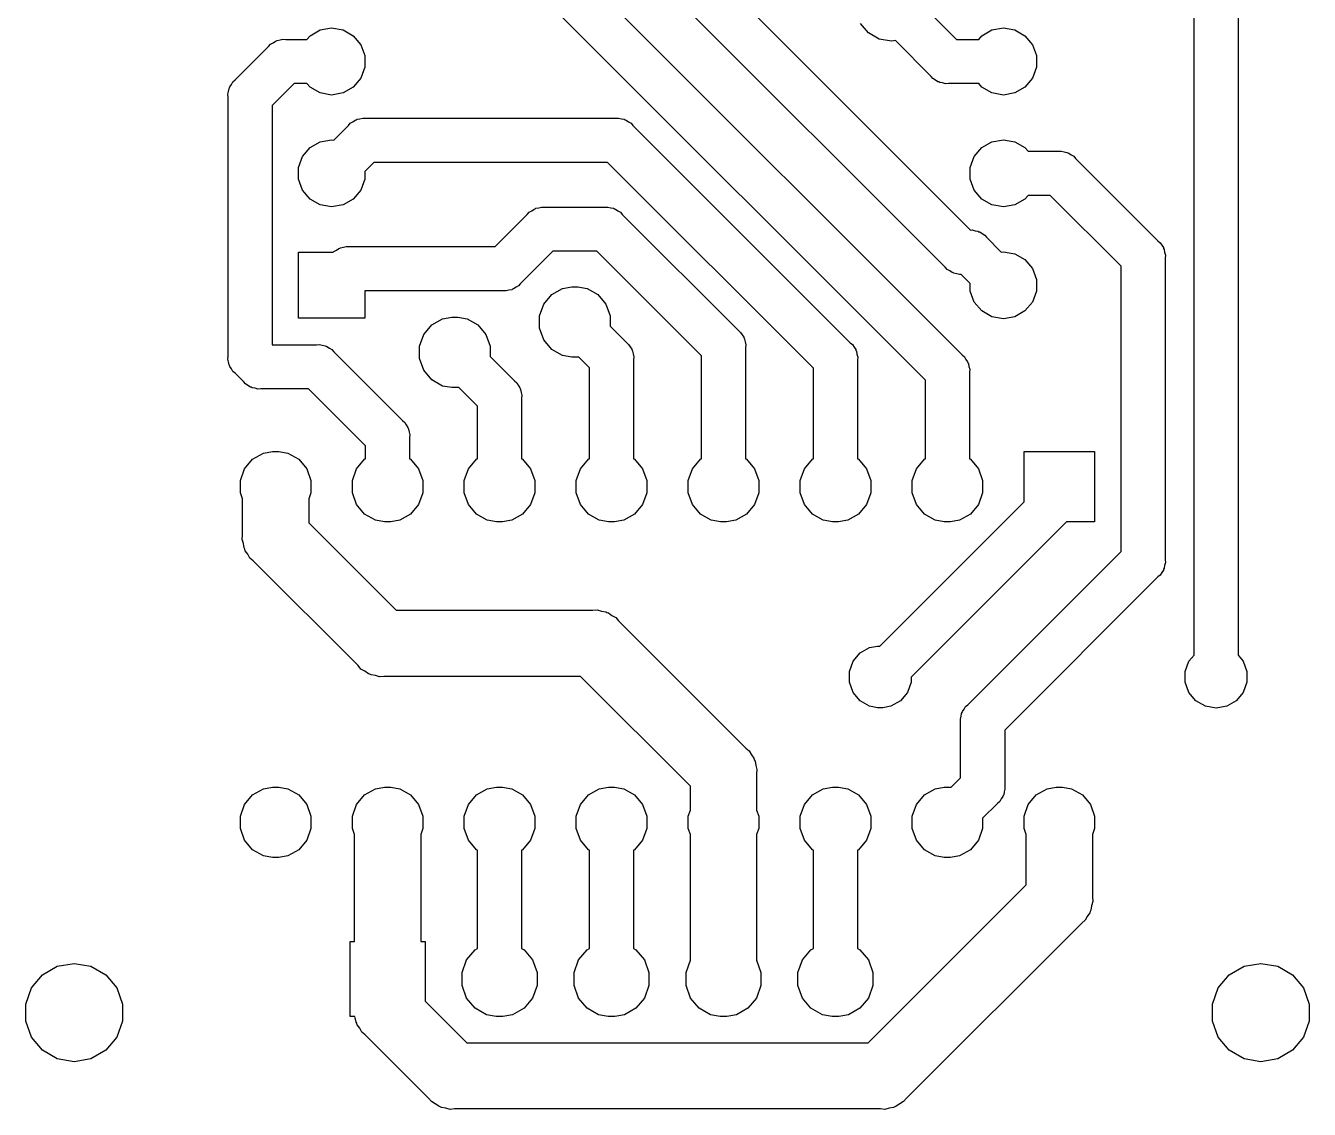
# Model space of a CAD drawing. Extents: x 21.8 to 50.9, y -72.8 to -23.8.
# Drawn here: x 21.76 to 50.88, y -72.81 to -48.21 of the extents above; entities that cross this region are included whole.
import ezdxf

# ---------------------------------------------------------------- set-up
doc = ezdxf.new("R2010")
doc.units = 0
doc.header["$MEASUREMENT"] = 0
doc.layers.add('BLACK', color=7, linetype='CONTINUOUS')

msp = doc.modelspace()

# ---------------------------------------------------------------- linework, layer by layer
at = {"layer": 'BLACK', "linetype": 'CONTINUOUS'}
for p, q in [((31.742, -41.3929), (43.1986, -52.8495)), ((42.625, -53.6901), (30.9039, -41.969)), ((48.268, -62.4989), (48.268, -45.3744)), ((49.268, -45.1892), (49.268, -62.4989)), ((34.3541, -47.0279), (43.0101, -55.6839)), ((42.172, -56.26), (33.778, -47.866)), ((42.202, -47.8449), (42.8791, -48.522)), ((28.2125, -48.4386), (28.4415, -48.3064)), ((28.4415, -48.3064), (28.702, -48.2604)), ((28.702, -48.2604), (28.9625, -48.3064)), ((28.9625, -48.3064), (29.1915, -48.4386)), ((40.8798, -48.3743), (40.6985, -48.1582)), ((43.4525, -48.4386), (43.6815, -48.3064)), ((43.6815, -48.3064), (43.942, -48.2604)), ((43.942, -48.2604), (44.2025, -48.3064)), ((44.2025, -48.3064), (44.4315, -48.4386)), ((27.2723, -48.6839), (27.315, -48.6331)), ((27.315, -48.6331), (27.3724, -48.5999)), ((27.3724, -48.5999), (27.4268, -48.5619)), ((27.4268, -48.5619), (27.4483, -48.5561)), ((27.4483, -48.5561), (27.4677, -48.5449)), ((27.4677, -48.5449), (27.533, -48.5334)), ((27.533, -48.5334), (27.5971, -48.5162)), ((27.5971, -48.5162), (27.6632, -48.522)), ((27.6632, -48.522), (28.1425, -48.522)), ((28.1425, -48.522), (28.2125, -48.4386)), ((29.1915, -48.4386), (29.3615, -48.6412)), ((41.1242, -48.5154), (40.8798, -48.3743)), ((41.402, -48.5643), (41.1242, -48.5154)), ((41.4915, -48.5486), (41.402, -48.5643)), ((42.303, -49.3601), (41.4915, -48.5486)), ((42.8791, -48.522), (43.3825, -48.522)), ((43.3825, -48.522), (43.4525, -48.4386)), ((44.4315, -48.4386), (44.6015, -48.6412)), ((26.5139, -49.4423), (27.2723, -48.6839)), ((29.3615, -48.6412), (29.452, -48.8898)), ((29.452, -48.8898), (29.452, -49.1542)), ((44.6015, -48.6412), (44.692, -48.8898)), ((44.692, -48.8898), (44.692, -49.1542)), ((29.452, -49.1542), (29.3615, -49.4028)), ((44.692, -49.1542), (44.6015, -49.4028)), ((26.4299, -49.5424), (26.4631, -49.485)), ((26.4631, -49.485), (26.5139, -49.4423)), ((29.3615, -49.4028), (29.1915, -49.6054)), ((42.3456, -49.4109), (42.303, -49.3601)), ((42.4031, -49.4441), (42.3456, -49.4109)), ((42.4574, -49.4821), (42.4031, -49.4441)), ((42.479, -49.4879), (42.4574, -49.4821)), ((42.4984, -49.4991), (42.479, -49.4879)), ((42.5637, -49.5106), (42.4984, -49.4991)), ((42.6277, -49.5278), (42.5637, -49.5106)), ((44.6015, -49.4028), (44.4315, -49.6054)), ((26.3462, -49.7671), (26.3634, -49.703)), ((26.352, -49.8332), (26.3462, -49.7671)), ((26.3634, -49.703), (26.3749, -49.6377)), ((26.3749, -49.6377), (26.3861, -49.6183)), ((26.3861, -49.6183), (26.3919, -49.5968)), ((26.3919, -49.5968), (26.4299, -49.5424)), ((27.8484, -49.522), (27.352, -50.0184)), ((28.1425, -49.522), (27.8484, -49.522)), ((28.2125, -49.6054), (28.1425, -49.522)), ((28.4415, -49.7376), (28.2125, -49.6054)), ((28.702, -49.7836), (28.4415, -49.7376)), ((28.9625, -49.7376), (28.702, -49.7836)), ((29.1915, -49.6054), (28.9625, -49.7376)), ((42.6938, -49.522), (42.6277, -49.5278)), ((43.3825, -49.522), (42.6938, -49.522)), ((43.4525, -49.6054), (43.3825, -49.522)), ((43.6815, -49.7376), (43.4525, -49.6054)), ((43.942, -49.7836), (43.6815, -49.7376)), ((44.2025, -49.7376), (43.942, -49.7836)), ((44.4315, -49.6054), (44.2025, -49.7376)), ((26.352, -55.7102), (26.352, -49.8332)), ((27.352, -50.0184), (27.352, -55.452)), ((29.1831, -50.3899), (29.2374, -50.3519)), ((29.2374, -50.3519), (29.259, -50.3461)), ((29.259, -50.3461), (29.2784, -50.3349)), ((29.2784, -50.3349), (29.3437, -50.3234)), ((29.3437, -50.3234), (29.4077, -50.3062)), ((29.4077, -50.3062), (29.4738, -50.312)), ((29.4738, -50.312), (35.1465, -50.312)), ((35.1465, -50.312), (35.2126, -50.3062)), ((35.2126, -50.3062), (35.2767, -50.3234)), ((35.2767, -50.3234), (35.342, -50.3349)), ((35.342, -50.3349), (35.3613, -50.3461)), ((35.3613, -50.3461), (35.3829, -50.3519)), ((35.3829, -50.3519), (35.4372, -50.3899)), ((28.7483, -50.8086), (29.083, -50.4739)), ((29.083, -50.4739), (29.1256, -50.4231)), ((29.1256, -50.4231), (29.1831, -50.3899)), ((35.4372, -50.3899), (35.4947, -50.4231)), ((35.4947, -50.4231), (35.5373, -50.4739)), ((35.5373, -50.4739), (40.4701, -55.4067)), ((28.2125, -50.9786), (28.4415, -50.8464)), ((28.4415, -50.8464), (28.702, -50.8004)), ((28.702, -50.8004), (28.7483, -50.8086)), ((43.4525, -50.9786), (43.6815, -50.8464)), ((43.6815, -50.8464), (43.942, -50.8004)), ((43.942, -50.8004), (44.2025, -50.8464)), ((44.2025, -50.8464), (44.4315, -50.9786)), ((27.952, -51.4298), (28.0425, -51.1812)), ((28.0425, -51.1812), (28.2125, -50.9786)), ((43.192, -51.4298), (43.2825, -51.1812)), ((43.2825, -51.1812), (43.4525, -50.9786)), ((44.4315, -50.9786), (44.5015, -51.062)), ((44.5015, -51.062), (45.1902, -51.062)), ((45.1902, -51.062), (45.2563, -51.0562)), ((45.2563, -51.0562), (45.3203, -51.0734)), ((45.3203, -51.0734), (45.3856, -51.0849)), ((45.3856, -51.0849), (45.405, -51.0961)), ((45.405, -51.0961), (45.4266, -51.1019)), ((45.4266, -51.1019), (45.4809, -51.1399)), ((45.4809, -51.1399), (45.5384, -51.1731)), ((45.5384, -51.1731), (45.581, -51.2239)), ((45.581, -51.2239), (47.4501, -53.093)), ((27.952, -51.6942), (27.952, -51.4298)), ((29.6591, -51.312), (29.452, -51.5191)), ((29.452, -51.5191), (29.452, -51.6942)), ((34.9612, -51.312), (29.6591, -51.312)), ((39.632, -55.9828), (34.9612, -51.312)), ((43.192, -51.6942), (43.192, -51.4298)), ((28.0425, -51.9428), (27.952, -51.6942)), ((29.452, -51.6942), (29.3615, -51.9428)), ((43.2825, -51.9428), (43.192, -51.6942)), ((28.2125, -52.1454), (28.0425, -51.9428)), ((29.3615, -51.9428), (29.1915, -52.1454)), ((43.4525, -52.1454), (43.2825, -51.9428)), ((44.5015, -52.062), (44.4315, -52.1454)), ((45.0049, -52.062), (44.5015, -52.062)), ((46.612, -53.6691), (45.0049, -52.062)), ((28.4415, -52.2776), (28.2125, -52.1454)), ((28.702, -52.3236), (28.4415, -52.2776)), ((28.9625, -52.2776), (28.702, -52.3236)), ((29.1915, -52.1454), (28.9625, -52.2776)), ((33.1836, -52.4431), (33.2411, -52.4099)), ((33.2411, -52.4099), (33.2954, -52.3719)), ((33.2954, -52.3719), (33.317, -52.3661)), ((33.317, -52.3661), (33.3363, -52.3549)), ((33.3363, -52.3549), (33.4017, -52.3434)), ((33.4017, -52.3434), (33.4657, -52.3262)), ((33.4657, -52.3262), (33.5318, -52.332)), ((33.5318, -52.332), (34.9038, -52.332)), ((34.9038, -52.332), (34.9698, -52.3262)), ((34.9698, -52.3262), (35.0339, -52.3434)), ((35.0339, -52.3434), (35.0992, -52.3549)), ((35.0992, -52.3549), (35.1186, -52.3661)), ((35.1186, -52.3661), (35.1402, -52.3719)), ((35.1402, -52.3719), (35.1945, -52.4099)), ((35.1945, -52.4099), (35.2519, -52.4431)), ((43.6815, -52.2776), (43.4525, -52.1454)), ((43.942, -52.3236), (43.6815, -52.2776)), ((44.2025, -52.2776), (43.942, -52.3236)), ((44.4315, -52.1454), (44.2025, -52.2776)), ((32.4089, -53.226), (33.141, -52.4939)), ((33.141, -52.4939), (33.1836, -52.4431)), ((35.2519, -52.4431), (35.2946, -52.4939)), ((35.2946, -52.4939), (37.9301, -55.1294)), ((43.1986, -52.8495), (43.2363, -52.8462)), ((43.2363, -52.8462), (43.3003, -52.8634)), ((43.3003, -52.8634), (43.3656, -52.8749)), ((43.3656, -52.8749), (43.385, -52.8861)), ((43.385, -52.8861), (43.4066, -52.8919)), ((43.4066, -52.8919), (43.4609, -52.9299)), ((43.4609, -52.9299), (43.5184, -52.9631)), ((43.5184, -52.9631), (43.561, -53.0139)), ((28.8091, -53.3039), (28.8634, -53.2659)), ((28.8634, -53.2659), (28.885, -53.2601)), ((28.885, -53.2601), (28.9044, -53.2489)), ((28.9044, -53.2489), (28.9697, -53.2374)), ((28.9697, -53.2374), (29.0338, -53.2202)), ((29.0338, -53.2202), (29.0998, -53.226)), ((29.0998, -53.226), (32.4089, -53.226)), ((43.561, -53.0139), (43.8957, -53.3486)), ((47.4501, -53.093), (47.5009, -53.1356)), ((47.5009, -53.1356), (47.5341, -53.1931)), ((47.5341, -53.1931), (47.5721, -53.2474)), ((47.5721, -53.2474), (47.5779, -53.269)), ((47.5779, -53.269), (47.5891, -53.2884)), ((47.5891, -53.2884), (47.6006, -53.3537)), ((27.952, -54.852), (27.952, -53.352)), ((27.952, -53.352), (28.7391, -53.352)), ((28.7391, -53.352), (28.7516, -53.3371)), ((28.7516, -53.3371), (28.8091, -53.3039)), ((33.7171, -53.332), (32.985, -54.0641)), ((34.7185, -53.332), (33.7171, -53.332)), ((37.092, -55.7055), (34.7185, -53.332)), ((43.8957, -53.3486), (43.942, -53.3404)), ((43.942, -53.3404), (44.2025, -53.3864)), ((44.2025, -53.3864), (44.4315, -53.5186)), ((44.4315, -53.5186), (44.6015, -53.7212)), ((47.6006, -53.3537), (47.6178, -53.4177)), ((47.6178, -53.4177), (47.612, -53.4838)), ((47.612, -53.4838), (47.612, -60.3322)), ((42.6676, -53.7409), (42.625, -53.6901)), ((42.7251, -53.7741), (42.6676, -53.7409)), ((42.7794, -53.8121), (42.7251, -53.7741)), ((42.801, -53.8179), (42.7794, -53.8121)), ((42.8204, -53.8291), (42.801, -53.8179)), ((42.8857, -53.8406), (42.8204, -53.8291)), ((42.9497, -53.8578), (42.8857, -53.8406)), ((42.9874, -53.8545), (42.9497, -53.8578)), ((43.192, -54.0591), (42.9874, -53.8545)), ((44.6015, -53.7212), (44.692, -53.9698)), ((46.612, -60.1469), (46.612, -53.6691)), ((32.8849, -54.1481), (32.8306, -54.1861)), ((32.9424, -54.1149), (32.8849, -54.1481)), ((32.985, -54.0641), (32.9424, -54.1149)), ((33.94, -54.1729), (34.1478, -54.1362)), ((34.1478, -54.1362), (34.2878, -54.1362)), ((34.2878, -54.1362), (34.4956, -54.1729)), ((43.192, -54.2342), (43.192, -54.0591)), ((44.692, -53.9698), (44.692, -54.2342)), ((32.5942, -54.226), (29.452, -54.226)), ((29.452, -54.226), (29.452, -54.852)), ((32.6602, -54.2318), (32.5942, -54.226)), ((32.7243, -54.2146), (32.6602, -54.2318)), ((32.7896, -54.2031), (32.7243, -54.2146)), ((32.809, -54.1919), (32.7896, -54.2031)), ((32.8306, -54.1861), (32.809, -54.1919)), ((33.5143, -54.53), (33.6956, -54.3139)), ((33.6956, -54.3139), (33.94, -54.1729)), ((34.4956, -54.1729), (34.74, -54.3139)), ((34.74, -54.3139), (34.9213, -54.53)), ((43.2825, -54.4828), (43.192, -54.2342)), ((44.692, -54.2342), (44.6015, -54.4828)), ((33.4178, -54.7951), (33.5143, -54.53)), ((34.9213, -54.53), (35.0178, -54.7951)), ((43.4525, -54.6854), (43.2825, -54.4828)), ((43.6815, -54.8176), (43.4525, -54.6854)), ((44.4315, -54.6854), (44.2025, -54.8176)), ((44.6015, -54.4828), (44.4315, -54.6854)), ((29.452, -54.852), (27.952, -54.852)), ((30.7925, -55.2198), (30.9738, -55.0037)), ((30.9738, -55.0037), (31.2182, -54.8626)), ((31.2182, -54.8626), (31.426, -54.826)), ((31.426, -54.826), (31.566, -54.826)), ((31.566, -54.826), (31.7738, -54.8626)), ((31.7738, -54.8626), (32.0182, -55.0037)), ((32.0182, -55.0037), (32.1995, -55.2198)), ((33.4178, -55.0773), (33.4178, -54.7951)), ((35.0178, -54.7951), (35.0178, -55.0291)), ((35.0178, -55.0291), (35.3901, -55.4014)), ((43.942, -54.8636), (43.6815, -54.8176)), ((44.2025, -54.8176), (43.942, -54.8636)), ((30.696, -55.4849), (30.7925, -55.2198)), ((32.1995, -55.2198), (32.296, -55.4849)), ((33.5143, -55.3424), (33.4178, -55.0773)), ((37.9301, -55.1294), (37.9809, -55.1721)), ((37.9809, -55.1721), (38.0141, -55.2295)), ((38.0141, -55.2295), (38.0521, -55.2838)), ((38.0521, -55.2838), (38.0579, -55.3054)), ((38.0579, -55.3054), (38.0691, -55.3248)), ((38.0691, -55.3248), (38.0806, -55.3901)), ((27.352, -55.452), (28.3595, -55.452)), ((28.3595, -55.452), (28.4256, -55.4462)), ((28.4256, -55.4462), (28.4897, -55.4634)), ((28.4897, -55.4634), (28.555, -55.4749)), ((28.555, -55.4749), (28.5744, -55.4861)), ((28.5744, -55.4861), (28.5959, -55.4919)), ((28.5959, -55.4919), (28.6503, -55.5299)), ((28.6503, -55.5299), (28.7077, -55.5631)), ((28.7077, -55.5631), (28.7504, -55.6139)), ((28.7504, -55.6139), (30.3101, -57.1736)), ((30.696, -55.7671), (30.696, -55.4849)), ((32.296, -55.4849), (32.296, -55.7189)), ((33.6956, -55.5585), (33.5143, -55.3424)), ((33.94, -55.6996), (33.6956, -55.5585)), ((35.3901, -55.4014), (35.4409, -55.4441)), ((35.4409, -55.4441), (35.4741, -55.5015)), ((35.4741, -55.5015), (35.5121, -55.5558)), ((35.5121, -55.5558), (35.5179, -55.5774)), ((35.5179, -55.5774), (35.5291, -55.5968)), ((35.5291, -55.5968), (35.5406, -55.6621)), ((38.0806, -55.3901), (38.0978, -55.4542)), ((38.0978, -55.4542), (38.092, -55.5202)), ((38.092, -55.5202), (38.092, -58.0389)), ((40.4701, -55.4067), (40.5209, -55.4493)), ((40.5209, -55.4493), (40.5541, -55.5068)), ((40.5541, -55.5068), (40.5921, -55.5611)), ((40.5921, -55.5611), (40.5979, -55.5827)), ((40.5979, -55.5827), (40.6091, -55.602)), ((40.6091, -55.602), (40.6206, -55.6673)), ((26.3462, -55.7763), (26.352, -55.7102)), ((26.3634, -55.8403), (26.3462, -55.7763)), ((26.3749, -55.9056), (26.3634, -55.8403)), ((26.3861, -55.925), (26.3749, -55.9056)), ((30.7925, -56.0322), (30.696, -55.7671)), ((32.296, -55.7189), (32.8501, -56.273)), ((34.1478, -55.7362), (33.94, -55.6996)), ((34.2878, -55.7362), (34.1478, -55.7362)), ((34.3073, -55.7328), (34.2878, -55.7362)), ((34.552, -55.9775), (34.3073, -55.7328)), ((35.5406, -55.6621), (35.5578, -55.7262)), ((35.5578, -55.7262), (35.552, -55.7922)), ((35.552, -55.7922), (35.552, -58.0389)), ((37.092, -57.4989), (37.092, -55.7055)), ((40.6206, -55.6673), (40.6378, -55.7314)), ((40.6378, -55.7314), (40.632, -55.7975)), ((40.632, -55.7975), (40.632, -58.0389)), ((43.0101, -55.6839), (43.0609, -55.7265)), ((43.0609, -55.7265), (43.0941, -55.784)), ((43.0941, -55.784), (43.1321, -55.8383)), ((43.1321, -55.8383), (43.1379, -55.8599)), ((43.1379, -55.8599), (43.1491, -55.8793)), ((43.1491, -55.8793), (43.1606, -55.9446)), ((26.3919, -55.9466), (26.3861, -55.925)), ((26.4299, -56.0009), (26.3919, -55.9466)), ((26.4631, -56.0584), (26.4299, -56.0009)), ((26.5139, -56.101), (26.4631, -56.0584)), ((26.703, -56.2901), (26.5139, -56.101)), ((30.9738, -56.2483), (30.7925, -56.0322)), ((34.552, -58.0389), (34.552, -55.9775)), ((39.632, -57.4989), (39.632, -55.9828)), ((43.1606, -55.9446), (43.1778, -56.0086)), ((43.1778, -56.0086), (43.172, -56.0747)), ((43.172, -56.0747), (43.172, -58.0389)), ((26.7456, -56.3409), (26.703, -56.2901)), ((26.8031, -56.3741), (26.7456, -56.3409)), ((26.8574, -56.4121), (26.8031, -56.3741)), ((26.879, -56.4179), (26.8574, -56.4121)), ((26.8984, -56.4291), (26.879, -56.4179)), ((26.9637, -56.4406), (26.8984, -56.4291)), ((27.0277, -56.4578), (26.9637, -56.4406)), ((27.0938, -56.452), (27.0277, -56.4578)), ((28.1743, -56.452), (27.0938, -56.452)), ((29.472, -57.7497), (28.1743, -56.452)), ((31.2182, -56.3894), (30.9738, -56.2483)), ((31.426, -56.426), (31.2182, -56.3894)), ((31.566, -56.426), (31.426, -56.426)), ((31.5855, -56.4226), (31.566, -56.426)), ((32.012, -56.8491), (31.5855, -56.4226)), ((32.8501, -56.273), (32.9009, -56.3156)), ((32.9009, -56.3156), (32.9341, -56.3731)), ((32.9341, -56.3731), (32.9721, -56.4274)), ((32.9721, -56.4274), (32.9779, -56.449)), ((32.9779, -56.449), (32.9891, -56.4684)), ((32.9891, -56.4684), (33.0006, -56.5337)), ((42.172, -57.4989), (42.172, -56.26)), ((33.0006, -56.5337), (33.0178, -56.5977)), ((33.0178, -56.5977), (33.012, -56.6638)), ((33.012, -56.6638), (33.012, -58.0389)), ((32.012, -58.0389), (32.012, -56.8491)), ((30.3101, -57.1736), (30.3609, -57.2163)), ((30.3609, -57.2163), (30.3941, -57.2737)), ((30.3941, -57.2737), (30.4321, -57.3281)), ((30.4321, -57.3281), (30.4379, -57.3496)), ((30.4379, -57.3496), (30.4491, -57.369)), ((30.4491, -57.369), (30.4606, -57.4343)), ((30.4606, -57.4343), (30.4778, -57.4984)), ((30.4778, -57.4984), (30.472, -57.5645)), ((30.472, -57.5645), (30.472, -58.0389)), ((37.092, -58.0389), (37.092, -57.4989)), ((37.092, -57.4989), (37.092, -57.4989)), ((39.632, -58.0389), (39.632, -57.4989)), ((39.632, -57.4989), (39.632, -57.4989)), ((42.172, -58.0389), (42.172, -57.4989)), ((42.172, -57.4989), (42.172, -57.4989)), ((26.9098, -58.0517), (27.1542, -57.9106)), ((27.1542, -57.9106), (27.362, -57.874)), ((27.362, -57.874), (27.502, -57.874)), ((27.502, -57.874), (27.7098, -57.9106)), ((27.7098, -57.9106), (27.9542, -58.0517)), ((29.472, -58.0389), (29.472, -57.7497)), ((44.412, -59.0209), (44.412, -57.874)), ((44.412, -57.874), (46.012, -57.874)), ((46.012, -57.874), (46.012, -59.474)), ((26.7285, -58.2678), (26.9098, -58.0517)), ((27.9542, -58.0517), (28.1355, -58.2678)), ((29.2685, -58.2678), (29.4498, -58.0517)), ((29.4498, -58.0517), (29.472, -58.0389)), ((30.472, -58.0389), (30.4942, -58.0517)), ((30.4942, -58.0517), (30.6755, -58.2678)), ((31.8085, -58.2678), (31.9898, -58.0517)), ((31.9898, -58.0517), (32.012, -58.0389)), ((33.012, -58.0389), (33.0342, -58.0517)), ((33.0342, -58.0517), (33.2155, -58.2678)), ((34.3485, -58.2678), (34.5298, -58.0517)), ((34.5298, -58.0517), (34.552, -58.0389)), ((35.552, -58.0389), (35.5742, -58.0517)), ((35.5742, -58.0517), (35.7555, -58.2678)), ((36.8885, -58.2678), (37.0698, -58.0517)), ((37.0698, -58.0517), (37.092, -58.0389)), ((38.092, -58.0389), (38.1142, -58.0517)), ((38.1142, -58.0517), (38.2955, -58.2678)), ((39.4285, -58.2678), (39.6098, -58.0517)), ((39.6098, -58.0517), (39.632, -58.0389)), ((40.632, -58.0389), (40.6542, -58.0517)), ((40.6542, -58.0517), (40.8355, -58.2678)), ((41.9685, -58.2678), (42.1498, -58.0517)), ((42.1498, -58.0517), (42.172, -58.0389)), ((43.172, -58.0389), (43.1942, -58.0517)), ((43.1942, -58.0517), (43.3755, -58.2678)), ((26.632, -58.5329), (26.7285, -58.2678)), ((26.632, -58.8151), (26.632, -58.5329)), ((28.1355, -58.2678), (28.232, -58.5329)), ((28.232, -58.5329), (28.232, -58.8151)), ((29.172, -58.5329), (29.2685, -58.2678)), ((29.172, -58.8151), (29.172, -58.5329)), ((30.6755, -58.2678), (30.772, -58.5329)), ((30.772, -58.5329), (30.772, -58.8151)), ((31.712, -58.5329), (31.8085, -58.2678)), ((31.712, -58.8151), (31.712, -58.5329)), ((33.2155, -58.2678), (33.312, -58.5329)), ((33.312, -58.5329), (33.312, -58.8151)), ((34.252, -58.5329), (34.3485, -58.2678)), ((34.252, -58.8151), (34.252, -58.5329)), ((35.7555, -58.2678), (35.852, -58.5329)), ((35.852, -58.5329), (35.852, -58.8151)), ((36.792, -58.5329), (36.8885, -58.2678)), ((36.792, -58.8151), (36.792, -58.5329)), ((38.2955, -58.2678), (38.392, -58.5329)), ((38.392, -58.5329), (38.392, -58.8151)), ((39.332, -58.5329), (39.4285, -58.2678)), ((39.332, -58.8151), (39.332, -58.5329)), ((40.8355, -58.2678), (40.932, -58.5329)), ((40.932, -58.5329), (40.932, -58.8151)), ((41.872, -58.5329), (41.9685, -58.2678)), ((41.872, -58.8151), (41.872, -58.5329)), ((43.3755, -58.2678), (43.472, -58.5329)), ((43.472, -58.5329), (43.472, -58.8151)), ((26.682, -58.9524), (26.632, -58.8151)), ((28.232, -58.8151), (28.182, -58.9524)), ((29.2685, -59.0802), (29.172, -58.8151)), ((30.772, -58.8151), (30.6755, -59.0802)), ((31.8085, -59.0802), (31.712, -58.8151)), ((33.312, -58.8151), (33.2155, -59.0802)), ((34.3485, -59.0802), (34.252, -58.8151)), ((35.852, -58.8151), (35.7555, -59.0802)), ((36.8885, -59.0802), (36.792, -58.8151)), ((38.392, -58.8151), (38.2955, -59.0802)), ((39.4285, -59.0802), (39.332, -58.8151)), ((40.932, -58.8151), (40.8355, -59.0802)), ((41.9685, -59.0802), (41.872, -58.8151)), ((43.472, -58.8151), (43.3755, -59.0802)), ((26.682, -59.7726), (26.682, -58.9524)), ((28.182, -58.9524), (28.182, -59.4947)), ((29.4498, -59.2963), (29.2685, -59.0802)), ((30.6755, -59.0802), (30.4942, -59.2963)), ((31.9898, -59.2963), (31.8085, -59.0802)), ((33.2155, -59.0802), (33.0342, -59.2963)), ((34.5298, -59.2963), (34.3485, -59.0802)), ((35.7555, -59.0802), (35.5742, -59.2963)), ((37.0698, -59.2963), (36.8885, -59.0802)), ((38.2955, -59.0802), (38.1142, -59.2963)), ((39.6098, -59.2963), (39.4285, -59.0802)), ((40.8355, -59.0802), (40.6542, -59.2963)), ((41.1409, -62.292), (44.412, -59.0209)), ((42.1498, -59.2963), (41.9685, -59.0802)), ((43.3755, -59.0802), (43.1942, -59.2963)), ((29.6942, -59.4374), (29.4498, -59.2963)), ((30.4942, -59.2963), (30.2498, -59.4374)), ((32.2342, -59.4374), (31.9898, -59.2963)), ((33.0342, -59.2963), (32.7898, -59.4374)), ((34.7742, -59.4374), (34.5298, -59.2963)), ((35.5742, -59.2963), (35.3298, -59.4374)), ((37.3142, -59.4374), (37.0698, -59.2963)), ((38.1142, -59.2963), (37.8698, -59.4374)), ((39.8542, -59.4374), (39.6098, -59.2963)), ((40.6542, -59.2963), (40.4098, -59.4374)), ((42.3942, -59.4374), (42.1498, -59.2963)), ((43.1942, -59.2963), (42.9498, -59.4374)), ((28.182, -59.4947), (30.1673, -61.48)), ((29.902, -59.474), (29.6942, -59.4374)), ((30.042, -59.474), (29.902, -59.474)), ((30.2498, -59.4374), (30.042, -59.474)), ((32.442, -59.474), (32.2342, -59.4374)), ((32.582, -59.474), (32.442, -59.474)), ((32.7898, -59.4374), (32.582, -59.474)), ((34.982, -59.474), (34.7742, -59.4374)), ((35.122, -59.474), (34.982, -59.474)), ((35.3298, -59.4374), (35.122, -59.474)), ((37.522, -59.474), (37.3142, -59.4374)), ((37.662, -59.474), (37.522, -59.474)), ((37.8698, -59.4374), (37.662, -59.474)), ((40.062, -59.474), (39.8542, -59.4374)), ((40.202, -59.474), (40.062, -59.474)), ((40.4098, -59.4374), (40.202, -59.474)), ((45.3731, -59.474), (41.848, -62.9991)), ((42.602, -59.474), (42.3942, -59.4374)), ((42.742, -59.474), (42.602, -59.474)), ((42.9498, -59.4374), (42.742, -59.474)), ((46.012, -59.474), (45.3731, -59.474)), ((26.6733, -59.8717), (26.682, -59.7726)), ((26.6991, -59.9679), (26.6733, -59.8717)), ((26.7164, -60.0658), (26.6991, -59.9679)), ((26.7331, -60.0949), (26.7164, -60.0658)), ((26.7418, -60.1272), (26.7331, -60.0949)), ((26.7989, -60.2087), (26.7418, -60.1272)), ((26.8486, -60.2949), (26.7989, -60.2087)), ((43.1339, -63.625), (46.612, -60.1469)), ((26.9248, -60.3588), (26.8486, -60.2949)), ((29.3032, -62.7372), (26.9248, -60.3588)), ((47.5721, -60.5686), (47.5341, -60.6229)), ((47.5779, -60.547), (47.5721, -60.5686)), ((47.5891, -60.5276), (47.5779, -60.547)), ((47.6006, -60.4623), (47.5891, -60.5276)), ((47.6178, -60.3983), (47.6006, -60.4623)), ((47.612, -60.3322), (47.6178, -60.3983)), ((47.4501, -60.723), (43.972, -64.2011)), ((47.5009, -60.6804), (47.4501, -60.723)), ((47.5341, -60.6229), (47.5009, -60.6804)), ((30.1673, -61.48), (34.6266, -61.48)), ((34.6266, -61.48), (34.7257, -61.4713)), ((34.7257, -61.4713), (34.8219, -61.4971)), ((34.8219, -61.4971), (34.9198, -61.5144)), ((34.9198, -61.5144), (34.9489, -61.5311)), ((34.9489, -61.5311), (34.9812, -61.5398)), ((34.9812, -61.5398), (35.0627, -61.5969)), ((35.0627, -61.5969), (35.1489, -61.6466)), ((35.1489, -61.6466), (35.2128, -61.7228)), ((35.2128, -61.7228), (38.0992, -64.6092)), ((40.6911, -62.4475), (40.9049, -62.3241)), ((40.9049, -62.3241), (41.0868, -62.292)), ((41.0868, -62.292), (41.1409, -62.292)), ((40.5324, -62.6366), (40.6911, -62.4475)), ((48.1524, -62.6366), (48.268, -62.4989)), ((49.268, -62.4989), (49.3836, -62.6366)), ((29.3671, -62.8134), (29.3032, -62.7372)), ((29.4533, -62.8631), (29.3671, -62.8134)), ((29.5348, -62.9202), (29.4533, -62.8631)), ((40.448, -62.8686), (40.5324, -62.6366)), ((40.448, -63.1154), (40.448, -62.8686)), ((48.068, -62.8686), (48.1524, -62.6366)), ((48.068, -63.1154), (48.068, -62.8686)), ((49.3836, -62.6366), (49.468, -62.8686)), ((49.468, -62.8686), (49.468, -63.1154)), ((29.5671, -62.9289), (29.5348, -62.9202)), ((29.5962, -62.9456), (29.5671, -62.9289)), ((29.6941, -62.9629), (29.5962, -62.9456)), ((29.7903, -62.9887), (29.6941, -62.9629)), ((29.8894, -62.98), (29.7903, -62.9887)), ((34.3487, -62.98), (29.8894, -62.98)), ((36.842, -65.4733), (34.3487, -62.98)), ((40.5324, -63.3474), (40.448, -63.1154)), ((41.848, -63.1154), (41.7636, -63.3474)), ((41.848, -62.9991), (41.848, -63.1154)), ((48.1524, -63.3474), (48.068, -63.1154)), ((49.468, -63.1154), (49.3836, -63.3474)), ((40.6911, -63.5365), (40.5324, -63.3474)), ((41.7636, -63.3474), (41.6049, -63.5365)), ((48.3111, -63.5365), (48.1524, -63.3474)), ((49.3836, -63.3474), (49.2249, -63.5365)), ((40.9049, -63.6599), (40.6911, -63.5365)), ((41.0868, -63.692), (40.9049, -63.6599)), ((41.2092, -63.692), (41.0868, -63.692)), ((41.3911, -63.6599), (41.2092, -63.692)), ((41.6049, -63.5365), (41.3911, -63.6599)), ((43.0061, -63.801), (43.0119, -63.7794)), ((43.0119, -63.7794), (43.0499, -63.7251)), ((43.0499, -63.7251), (43.0831, -63.6677)), ((43.0831, -63.6677), (43.1339, -63.625)), ((48.5249, -63.6599), (48.3111, -63.5365)), ((48.768, -63.7028), (48.5249, -63.6599)), ((49.0111, -63.6599), (48.768, -63.7028)), ((49.2249, -63.5365), (49.0111, -63.6599)), ((42.9662, -63.9498), (42.9834, -63.8857)), ((42.972, -64.0158), (42.9662, -63.9498)), ((42.972, -65.2869), (42.972, -64.0158)), ((42.9834, -63.8857), (42.9949, -63.8204)), ((42.9949, -63.8204), (43.0061, -63.801)), ((43.972, -64.2011), (43.972, -65.4722)), ((38.0992, -64.6092), (38.1754, -64.6731)), ((38.1754, -64.6731), (38.2251, -64.7593)), ((38.2251, -64.7593), (38.2822, -64.8408)), ((38.2822, -64.8408), (38.2909, -64.8731)), ((38.2909, -64.8731), (38.3076, -64.9022)), ((38.3076, -64.9022), (38.3249, -65.0001)), ((38.3249, -65.0001), (38.3507, -65.0963)), ((38.3507, -65.0963), (38.342, -65.1954)), ((38.342, -65.1954), (38.342, -66.0156)), ((27.1542, -65.5306), (27.362, -65.494)), ((27.362, -65.494), (27.502, -65.494)), ((27.502, -65.494), (27.7098, -65.5306)), ((29.6942, -65.5306), (29.902, -65.494)), ((29.902, -65.494), (30.042, -65.494)), ((30.042, -65.494), (30.2498, -65.5306)), ((32.2342, -65.5306), (32.442, -65.494)), ((32.442, -65.494), (32.582, -65.494)), ((32.582, -65.494), (32.7898, -65.5306)), ((34.7742, -65.5306), (34.982, -65.494)), ((34.982, -65.494), (35.122, -65.494)), ((35.122, -65.494), (35.3298, -65.5306)), ((36.842, -66.0156), (36.842, -65.4733)), ((39.8542, -65.5306), (40.062, -65.494)), ((40.062, -65.494), (40.202, -65.494)), ((40.202, -65.494), (40.4098, -65.5306)), ((42.3942, -65.5306), (42.602, -65.494)), ((42.602, -65.494), (42.742, -65.494)), ((42.742, -65.494), (42.7615, -65.4974)), ((42.7615, -65.4974), (42.972, -65.2869)), ((43.972, -65.4722), (43.9778, -65.5383)), ((44.9342, -65.5306), (45.142, -65.494)), ((45.142, -65.494), (45.282, -65.494)), ((45.282, -65.494), (45.4898, -65.5306)), ((26.7285, -65.8878), (26.9098, -65.6717)), ((26.9098, -65.6717), (27.1542, -65.5306)), ((27.7098, -65.5306), (27.9542, -65.6717)), ((27.9542, -65.6717), (28.1355, -65.8878)), ((29.2685, -65.8878), (29.4498, -65.6717)), ((29.4498, -65.6717), (29.6942, -65.5306)), ((30.2498, -65.5306), (30.4942, -65.6717)), ((30.4942, -65.6717), (30.6755, -65.8878)), ((31.8085, -65.8878), (31.9898, -65.6717)), ((31.9898, -65.6717), (32.2342, -65.5306)), ((32.7898, -65.5306), (33.0342, -65.6717)), ((33.0342, -65.6717), (33.2155, -65.8878)), ((34.3485, -65.8878), (34.5298, -65.6717)), ((34.5298, -65.6717), (34.7742, -65.5306)), ((35.3298, -65.5306), (35.5742, -65.6717)), ((35.5742, -65.6717), (35.7555, -65.8878)), ((39.4285, -65.8878), (39.6098, -65.6717)), ((39.6098, -65.6717), (39.8542, -65.5306)), ((40.4098, -65.5306), (40.6542, -65.6717)), ((40.6542, -65.6717), (40.8355, -65.8878)), ((41.9685, -65.8878), (42.1498, -65.6717)), ((42.1498, -65.6717), (42.3942, -65.5306)), ((43.8941, -65.7629), (43.8609, -65.8204)), ((43.9321, -65.7086), (43.8941, -65.7629)), ((43.9379, -65.687), (43.9321, -65.7086)), ((43.9491, -65.6676), (43.9379, -65.687)), ((43.9606, -65.6023), (43.9491, -65.6676)), ((43.9778, -65.5383), (43.9606, -65.6023)), ((44.5085, -65.8878), (44.6898, -65.6717)), ((44.6898, -65.6717), (44.9342, -65.5306)), ((45.4898, -65.5306), (45.7342, -65.6717)), ((45.7342, -65.6717), (45.9155, -65.8878)), ((26.632, -66.1529), (26.7285, -65.8878)), ((28.1355, -65.8878), (28.232, -66.1529)), ((29.172, -66.1529), (29.2685, -65.8878)), ((30.6755, -65.8878), (30.772, -66.1529)), ((31.712, -66.1529), (31.8085, -65.8878)), ((33.2155, -65.8878), (33.312, -66.1529)), ((34.252, -66.1529), (34.3485, -65.8878)), ((35.7555, -65.8878), (35.852, -66.1529)), ((36.792, -66.1529), (36.842, -66.0156)), ((38.342, -66.0156), (38.392, -66.1529)), ((39.332, -66.1529), (39.4285, -65.8878)), ((40.8355, -65.8878), (40.932, -66.1529)), ((41.872, -66.1529), (41.9685, -65.8878)), ((43.8101, -65.863), (43.472, -66.2011)), ((43.8609, -65.8204), (43.8101, -65.863)), ((44.412, -66.1529), (44.5085, -65.8878)), ((45.9155, -65.8878), (46.012, -66.1529)), ((26.632, -66.4351), (26.632, -66.1529)), ((28.232, -66.1529), (28.232, -66.4351)), ((29.172, -66.4351), (29.172, -66.1529)), ((30.772, -66.1529), (30.772, -66.4351)), ((31.712, -66.4351), (31.712, -66.1529)), ((33.312, -66.1529), (33.312, -66.4351)), ((34.252, -66.4351), (34.252, -66.1529)), ((35.852, -66.1529), (35.852, -66.4351)), ((36.792, -66.4351), (36.792, -66.1529)), ((38.392, -66.1529), (38.392, -66.4351)), ((39.332, -66.4351), (39.332, -66.1529)), ((40.932, -66.1529), (40.932, -66.4351)), ((41.872, -66.4351), (41.872, -66.1529)), ((43.472, -66.2011), (43.472, -66.4351)), ((44.412, -66.4351), (44.412, -66.1529)), ((46.012, -66.1529), (46.012, -66.4351)), ((26.7285, -66.7002), (26.632, -66.4351)), ((28.232, -66.4351), (28.1355, -66.7002)), ((29.222, -66.5724), (29.172, -66.4351)), ((29.222, -69), (29.222, -66.5724)), ((30.772, -66.4351), (30.722, -66.5724)), ((30.722, -66.5724), (30.722, -69)), ((31.8085, -66.7002), (31.712, -66.4351)), ((33.312, -66.4351), (33.2155, -66.7002)), ((34.3485, -66.7002), (34.252, -66.4351)), ((35.852, -66.4351), (35.7555, -66.7002)), ((36.842, -66.5724), (36.792, -66.4351)), ((36.842, -69.4254), (36.842, -66.5724)), ((38.392, -66.4351), (38.342, -66.5724)), ((38.342, -66.5724), (38.342, -69.4254)), ((39.4285, -66.7002), (39.332, -66.4351)), ((40.932, -66.4351), (40.8355, -66.7002)), ((41.9685, -66.7002), (41.872, -66.4351)), ((43.472, -66.4351), (43.3755, -66.7002)), ((44.462, -66.5724), (44.412, -66.4351)), ((44.462, -67.3598), (44.462, -66.5724)), ((46.012, -66.4351), (45.962, -66.5724)), ((45.962, -66.5724), (45.962, -67.9933)), ((26.9098, -66.9163), (26.7285, -66.7002)), ((27.1542, -67.0574), (26.9098, -66.9163)), ((27.9542, -66.9163), (27.7098, -67.0574)), ((28.1355, -66.7002), (27.9542, -66.9163)), ((31.9898, -66.9163), (31.8085, -66.7002)), ((32.012, -66.9291), (31.9898, -66.9163)), ((32.012, -69.1572), (32.012, -66.9291)), ((33.0342, -66.9163), (33.012, -66.9291)), ((33.012, -66.9291), (33.012, -69.1572)), ((33.2155, -66.7002), (33.0342, -66.9163)), ((34.5298, -66.9163), (34.3485, -66.7002)), ((34.552, -66.9291), (34.5298, -66.9163)), ((34.552, -69.1572), (34.552, -66.9291)), ((35.5742, -66.9163), (35.552, -66.9291)), ((35.552, -66.9291), (35.552, -69.1572)), ((35.7555, -66.7002), (35.5742, -66.9163)), ((39.6098, -66.9163), (39.4285, -66.7002)), ((39.632, -66.9291), (39.6098, -66.9163)), ((39.632, -69.1572), (39.632, -66.9291)), ((40.6542, -66.9163), (40.632, -66.9291)), ((40.632, -66.9291), (40.632, -69.1572)), ((40.8355, -66.7002), (40.6542, -66.9163)), ((42.1498, -66.9163), (41.9685, -66.7002)), ((42.3942, -67.0574), (42.1498, -66.9163)), ((43.1942, -66.9163), (42.9498, -67.0574)), ((43.3755, -66.7002), (43.1942, -66.9163)), ((27.362, -67.094), (27.1542, -67.0574)), ((27.502, -67.094), (27.362, -67.094)), ((27.7098, -67.0574), (27.502, -67.094)), ((42.602, -67.094), (42.3942, -67.0574)), ((42.742, -67.094), (42.602, -67.094)), ((42.9498, -67.0574), (42.742, -67.094)), ((44.462, -67.7153), (44.462, -67.3598)), ((40.8773, -71.3), (44.462, -67.7153)), ((45.9707, -68.0924), (45.9449, -68.1885)), ((45.962, -67.9933), (45.9707, -68.0924)), ((45.8451, -68.4294), (45.7954, -68.5155)), ((45.9022, -68.3479), (45.8451, -68.4294)), ((45.9109, -68.3155), (45.9022, -68.3479)), ((45.9276, -68.2865), (45.9109, -68.3155)), ((45.9449, -68.1885), (45.9276, -68.2865)), ((45.7192, -68.5795), (41.7415, -72.5572)), ((45.7954, -68.5155), (45.7192, -68.5795)), ((29.122, -70.7), (29.122, -69)), ((29.122, -69), (29.222, -69)), ((30.722, -69), (30.822, -69)), ((30.822, -69), (30.822, -70.3553)), ((31.7645, -69.4184), (31.9572, -69.1888)), ((31.9572, -69.1888), (32.012, -69.1572)), ((33.012, -69.1572), (33.0668, -69.1888)), ((33.0668, -69.1888), (33.2595, -69.4184)), ((34.3045, -69.4184), (34.4972, -69.1888)), ((34.4972, -69.1888), (34.552, -69.1572)), ((35.552, -69.1572), (35.6068, -69.1888)), ((35.6068, -69.1888), (35.7995, -69.4184)), ((39.3845, -69.4184), (39.5772, -69.1888)), ((39.5772, -69.1888), (39.632, -69.1572)), ((40.632, -69.1572), (40.6868, -69.1888)), ((40.6868, -69.1888), (40.8795, -69.4184)), ((22.142, -69.7564), (22.478, -69.5624)), ((22.478, -69.5624), (22.86, -69.495)), ((22.86, -69.495), (23.242, -69.5624)), ((23.242, -69.5624), (23.578, -69.7564)), ((31.662, -69.7001), (31.7645, -69.4184)), ((33.2595, -69.4184), (33.362, -69.7001)), ((34.202, -69.7001), (34.3045, -69.4184)), ((35.7995, -69.4184), (35.902, -69.7001)), ((36.742, -69.7001), (36.842, -69.4254)), ((38.342, -69.4254), (38.442, -69.7001)), ((39.282, -69.7001), (39.3845, -69.4184)), ((40.8795, -69.4184), (40.982, -69.7001)), ((49.066, -69.7564), (49.402, -69.5624)), ((49.402, -69.5624), (49.784, -69.495)), ((49.784, -69.495), (50.166, -69.5624)), ((50.166, -69.5624), (50.502, -69.7564)), ((21.8927, -70.0535), (22.142, -69.7564)), ((23.578, -69.7564), (23.8273, -70.0535)), ((31.662, -69.9999), (31.662, -69.7001)), ((33.362, -69.7001), (33.362, -69.9999)), ((34.202, -69.9999), (34.202, -69.7001)), ((35.902, -69.7001), (35.902, -69.9999)), ((36.742, -69.9999), (36.742, -69.7001)), ((38.442, -69.7001), (38.442, -69.9999)), ((39.282, -69.9999), (39.282, -69.7001)), ((40.982, -69.7001), (40.982, -69.9999)), ((48.8167, -70.0535), (49.066, -69.7564)), ((50.502, -69.7564), (50.7513, -70.0535)), ((21.76, -70.418), (21.8927, -70.0535)), ((23.8273, -70.0535), (23.96, -70.418)), ((31.7645, -70.2816), (31.662, -69.9999)), ((33.362, -69.9999), (33.2595, -70.2816)), ((34.3045, -70.2816), (34.202, -69.9999)), ((35.902, -69.9999), (35.7995, -70.2816)), ((36.8445, -70.2816), (36.742, -69.9999)), ((38.442, -69.9999), (38.3395, -70.2816)), ((39.3845, -70.2816), (39.282, -69.9999)), ((40.982, -69.9999), (40.8795, -70.2816)), ((48.684, -70.418), (48.8167, -70.0535)), ((50.7513, -70.0535), (50.884, -70.418)), ((21.76, -70.806), (21.76, -70.418)), ((23.96, -70.418), (23.96, -70.806)), ((30.822, -70.3553), (31.7667, -71.3)), ((31.9572, -70.5112), (31.7645, -70.2816)), ((33.2595, -70.2816), (33.0668, -70.5112)), ((34.4972, -70.5112), (34.3045, -70.2816)), ((35.7995, -70.2816), (35.6068, -70.5112)), ((37.0372, -70.5112), (36.8445, -70.2816)), ((38.3395, -70.2816), (38.1468, -70.5112)), ((39.5772, -70.5112), (39.3845, -70.2816)), ((40.8795, -70.2816), (40.6868, -70.5112)), ((48.684, -70.806), (48.684, -70.418)), ((50.884, -70.418), (50.884, -70.806)), ((29.2314, -70.7), (29.122, -70.7)), ((29.2391, -70.7285), (29.2314, -70.7)), ((29.2564, -70.8265), (29.2391, -70.7285)), ((32.2168, -70.6611), (31.9572, -70.5112)), ((32.4376, -70.7), (32.2168, -70.6611)), ((32.5864, -70.7), (32.4376, -70.7)), ((32.8072, -70.6611), (32.5864, -70.7)), ((33.0668, -70.5112), (32.8072, -70.6611)), ((34.7568, -70.6611), (34.4972, -70.5112)), ((34.9776, -70.7), (34.7568, -70.6611)), ((35.1264, -70.7), (34.9776, -70.7)), ((35.3472, -70.6611), (35.1264, -70.7)), ((35.6068, -70.5112), (35.3472, -70.6611)), ((37.2968, -70.6611), (37.0372, -70.5112)), ((37.5176, -70.7), (37.2968, -70.6611)), ((37.6664, -70.7), (37.5176, -70.7)), ((37.8872, -70.6611), (37.6664, -70.7)), ((38.1468, -70.5112), (37.8872, -70.6611)), ((39.8368, -70.6611), (39.5772, -70.5112)), ((40.0576, -70.7), (39.8368, -70.6611)), ((40.2064, -70.7), (40.0576, -70.7)), ((40.4272, -70.6611), (40.2064, -70.7)), ((40.6868, -70.5112), (40.4272, -70.6611)), ((21.8927, -71.1705), (21.76, -70.806)), ((23.96, -70.806), (23.8273, -71.1705)), ((29.2731, -70.8555), (29.2564, -70.8265)), ((29.2818, -70.8879), (29.2731, -70.8555)), ((29.3389, -70.9694), (29.2818, -70.8879)), ((29.3886, -71.0555), (29.3389, -70.9694)), ((29.4648, -71.1195), (29.3886, -71.0555)), ((48.8167, -71.1705), (48.684, -70.806)), ((50.884, -70.806), (50.7513, -71.1705)), ((22.142, -71.4676), (21.8927, -71.1705)), ((23.8273, -71.1705), (23.578, -71.4676)), ((30.9025, -72.5572), (29.4648, -71.1195)), ((31.7667, -71.3), (40.8773, -71.3)), ((49.066, -71.4676), (48.8167, -71.1705)), ((50.7513, -71.1705), (50.502, -71.4676)), ((22.478, -71.6616), (22.142, -71.4676)), ((23.578, -71.4676), (23.242, -71.6616)), ((49.402, -71.6616), (49.066, -71.4676)), ((50.502, -71.4676), (50.166, -71.6616)), ((22.86, -71.729), (22.478, -71.6616)), ((23.242, -71.6616), (22.86, -71.729)), ((49.784, -71.729), (49.402, -71.6616)), ((50.166, -71.6616), (49.784, -71.729)), ((30.9665, -72.6334), (30.9025, -72.5572)), ((31.0526, -72.6831), (30.9665, -72.6334)), ((31.1341, -72.7402), (31.0526, -72.6831)), ((31.1665, -72.7489), (31.1341, -72.7402)), ((31.1955, -72.7656), (31.1665, -72.7489)), ((31.2935, -72.7829), (31.1955, -72.7656)), ((31.3896, -72.8087), (31.2935, -72.7829)), ((31.4887, -72.8), (31.3896, -72.8087)), ((41.1553, -72.8), (31.4887, -72.8)), ((41.2544, -72.8087), (41.1553, -72.8)), ((41.3505, -72.7829), (41.2544, -72.8087)), ((41.4485, -72.7656), (41.3505, -72.7829)), ((41.4775, -72.7489), (41.4485, -72.7656)), ((41.5099, -72.7402), (41.4775, -72.7489)), ((41.5914, -72.6831), (41.5099, -72.7402)), ((41.6775, -72.6334), (41.5914, -72.6831)), ((41.7415, -72.5572), (41.6775, -72.6334))]:
    msp.add_line(p, q, dxfattribs=at)

doc.saveas('drawing.dxf')
